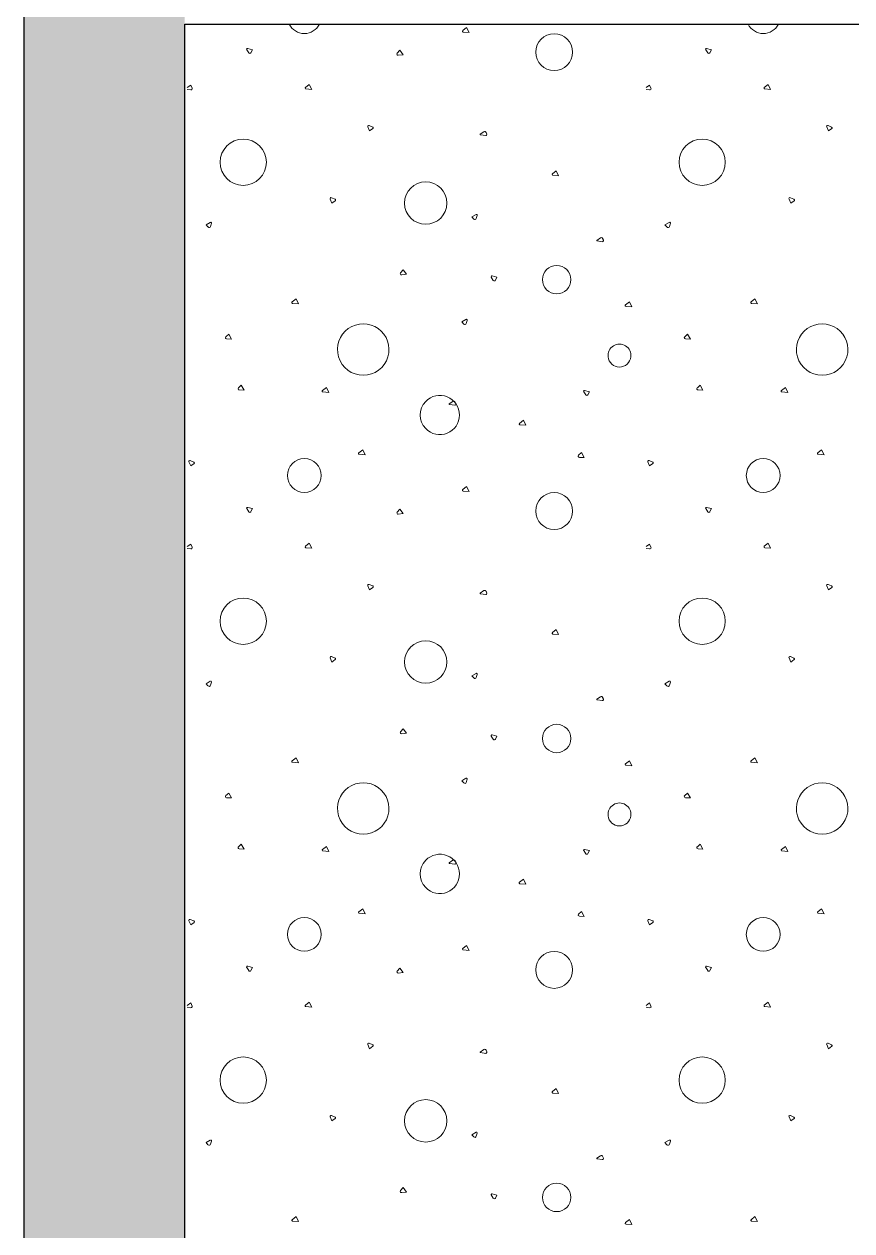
# Model space of a CAD drawing. Header units: millimetres. Extents: x 15 to 2176, y 3 to 641.
# Drawn here: x 1757.97 to 1786.82, y 46 to 88.07 of the extents above; entities that cross this region are included whole.
import ezdxf
from ezdxf.xclip import XClip

# ---------------------------------------------------------------- set-up
doc = ezdxf.new("R2010")
doc.units = ezdxf.units.MM
doc.header["$MEASUREMENT"] = 0
doc.header["$XCLIPFRAME"] = 0
for name, color, linetype in [('A--------P-', 7, 'Continuous'), ('A-01SC-----', 7, 'Continuous'), ('A-01SF-----', 7, 'Continuous')]:
    doc.layers.add(name, color=color, linetype=linetype)
doc.layers.add('A-L-10--EF-', color=4, linetype='Continuous', lineweight=0)

# ---------------------------------------------------------------- blocks, each defined once
blk = doc.blocks.new('*X12')
at = {"layer": 'A-L-10--EF-'}
for p, q in [((1773.257, 87.847), (1773.392, 87.953)), ((1773.392, 87.953), (1773.477, 87.778)), ((1773.477, 87.778), (1773.272, 87.796)), ((1765.799, 87.072), (1765.729, 87.182)), ((1765.761, 87.225), (1765.927, 87.181)), ((1765.927, 87.181), (1765.874, 87.076)), ((1770.973, 87.058), (1771.059, 87.162)), ((1771.059, 87.162), (1771.179, 87.009)), ((1781.799, 87.072), (1781.729, 87.182)), ((1781.761, 87.225), (1781.927, 87.181)), ((1781.927, 87.181), (1781.874, 87.076)), ((1771.179, 87.009), (1771.011, 86.988)), ((1763.652, 85.862), (1763.772, 85.947)), ((1763.772, 85.947), (1763.819, 85.839)), ((1767.772, 85.869), (1767.907, 85.974)), ((1767.907, 85.974), (1767.992, 85.8)), ((1779.652, 85.862), (1779.772, 85.947)), ((1779.772, 85.947), (1779.819, 85.839)), ((1783.772, 85.869), (1783.907, 85.974)), ((1783.907, 85.974), (1783.992, 85.8)), ((1763.773, 85.779), (1763.652, 85.795)), ((1767.992, 85.8), (1767.787, 85.818)), ((1779.773, 85.779), (1779.652, 85.795)), ((1783.992, 85.8), (1783.787, 85.818)), ((1769.946, 84.492), (1770.008, 84.351)), ((1770.119, 84.484), (1769.994, 84.539)), ((1770.008, 84.351), (1770.124, 84.435)), ((1773.869, 84.236), (1773.991, 84.322)), ((1774.058, 84.189), (1773.874, 84.214)), ((1774.07, 84.299), (1774.096, 84.239)), ((1785.946, 84.492), (1786.008, 84.351)), ((1786.119, 84.484), (1785.994, 84.539)), ((1786.008, 84.351), (1786.124, 84.435)), ((1776.382, 82.857), (1776.517, 82.962)), ((1776.517, 82.962), (1776.602, 82.788)), ((1776.602, 82.788), (1776.397, 82.805)), ((1768.634, 81.974), (1768.696, 81.834)), ((1768.807, 81.967), (1768.682, 82.022)), ((1768.696, 81.834), (1768.812, 81.917)), ((1784.634, 81.974), (1784.696, 81.834)), ((1784.807, 81.967), (1784.682, 82.022)), ((1784.696, 81.834), (1784.812, 81.917)), ((1773.722, 81.438), (1773.573, 81.352)), ((1773.573, 81.352), (1773.641, 81.277)), ((1773.731, 81.297), (1773.764, 81.404)), ((1764.457, 81.163), (1764.309, 81.077)), ((1764.309, 81.077), (1764.376, 81.002)), ((1764.466, 81.022), (1764.499, 81.129)), ((1780.457, 81.163), (1780.309, 81.077)), ((1780.309, 81.077), (1780.376, 81.002)), ((1780.466, 81.022), (1780.499, 81.129)), ((1777.935, 80.536), (1778.057, 80.621)), ((1778.124, 80.489), (1777.941, 80.514)), ((1778.136, 80.599), (1778.162, 80.539)), ((1771.091, 79.402), (1771.177, 79.506)), ((1771.297, 79.353), (1771.129, 79.332)), ((1771.177, 79.506), (1771.297, 79.353)), ((1774.323, 79.141), (1774.254, 79.251)), ((1774.286, 79.294), (1774.451, 79.25)), ((1774.451, 79.25), (1774.398, 79.145)), ((1767.31, 78.39), (1767.446, 78.495)), ((1767.531, 78.321), (1767.326, 78.338)), ((1767.446, 78.495), (1767.531, 78.321)), ((1778.936, 78.286), (1779.071, 78.391)), ((1779.071, 78.391), (1779.156, 78.216)), ((1783.31, 78.39), (1783.446, 78.495)), ((1783.531, 78.321), (1783.326, 78.338)), ((1783.446, 78.495), (1783.531, 78.321)), ((1779.156, 78.216), (1778.951, 78.234)), ((1773.371, 77.779), (1773.223, 77.693)), ((1773.223, 77.693), (1773.29, 77.618)), ((1773.38, 77.638), (1773.413, 77.746)), ((1764.996, 77.175), (1765.098, 77.264)), ((1765.193, 77.095), (1765.024, 77.099)), ((1765.098, 77.264), (1765.193, 77.095)), ((1780.996, 77.175), (1781.098, 77.264)), ((1781.193, 77.095), (1781.024, 77.099)), ((1781.098, 77.264), (1781.193, 77.095)), ((1765.437, 75.394), (1765.538, 75.483)), ((1765.633, 75.314), (1765.464, 75.319)), ((1765.538, 75.483), (1765.633, 75.314)), ((1768.369, 75.3), (1768.505, 75.405)), ((1768.505, 75.405), (1768.59, 75.231)), ((1781.437, 75.394), (1781.538, 75.483)), ((1781.633, 75.314), (1781.464, 75.319)), ((1781.538, 75.483), (1781.633, 75.314)), ((1784.369, 75.3), (1784.505, 75.405)), ((1784.505, 75.405), (1784.59, 75.231)), ((1768.59, 75.231), (1768.385, 75.249)), ((1772.79, 74.834), (1772.912, 74.92)), ((1772.991, 74.897), (1773.016, 74.837)), ((1777.544, 75.149), (1777.475, 75.258)), ((1777.506, 75.302), (1777.672, 75.258)), ((1777.672, 75.258), (1777.619, 75.153)), ((1784.59, 75.231), (1784.385, 75.249)), ((1772.978, 74.787), (1772.795, 74.812)), ((1775.235, 74.155), (1775.371, 74.261)), ((1775.456, 74.086), (1775.251, 74.104)), ((1775.371, 74.261), (1775.456, 74.086)), ((1769.635, 73.127), (1769.77, 73.232)), ((1769.77, 73.232), (1769.855, 73.058)), ((1785.635, 73.127), (1785.77, 73.232)), ((1785.77, 73.232), (1785.855, 73.058)), ((1763.712, 72.811), (1763.773, 72.671)), ((1763.884, 72.804), (1763.759, 72.859)), ((1769.855, 73.058), (1769.65, 73.075)), ((1777.296, 73.045), (1777.397, 73.134)), ((1777.492, 72.965), (1777.323, 72.969)), ((1777.397, 73.134), (1777.492, 72.965)), ((1779.712, 72.811), (1779.773, 72.671)), ((1779.884, 72.804), (1779.759, 72.859)), ((1785.855, 73.058), (1785.65, 73.075)), ((1763.773, 72.671), (1763.889, 72.754)), ((1779.773, 72.671), (1779.889, 72.754)), ((1773.257, 71.847), (1773.392, 71.953)), ((1773.392, 71.953), (1773.477, 71.778)), ((1773.477, 71.778), (1773.272, 71.796)), ((1765.799, 71.072), (1765.729, 71.182)), ((1765.761, 71.225), (1765.927, 71.181)), ((1765.927, 71.181), (1765.874, 71.076)), ((1770.973, 71.058), (1771.059, 71.162)), ((1771.059, 71.162), (1771.179, 71.009)), ((1781.799, 71.072), (1781.729, 71.182)), ((1781.761, 71.225), (1781.927, 71.181)), ((1781.927, 71.181), (1781.874, 71.076)), ((1771.179, 71.009), (1771.011, 70.988)), ((1763.652, 69.862), (1763.772, 69.947)), ((1763.772, 69.947), (1763.819, 69.839)), ((1767.772, 69.869), (1767.907, 69.974)), ((1767.907, 69.974), (1767.992, 69.8)), ((1779.652, 69.862), (1779.772, 69.947)), ((1779.772, 69.947), (1779.819, 69.839)), ((1783.772, 69.869), (1783.907, 69.974)), ((1783.907, 69.974), (1783.992, 69.8)), ((1763.773, 69.779), (1763.652, 69.795)), ((1767.992, 69.8), (1767.787, 69.818)), ((1779.773, 69.779), (1779.652, 69.795)), ((1783.992, 69.8), (1783.787, 69.818)), ((1769.946, 68.492), (1770.008, 68.351)), ((1770.119, 68.484), (1769.994, 68.539)), ((1770.008, 68.351), (1770.124, 68.435)), ((1773.869, 68.236), (1773.991, 68.322)), ((1774.058, 68.189), (1773.874, 68.214)), ((1774.07, 68.299), (1774.096, 68.239)), ((1785.946, 68.492), (1786.008, 68.351)), ((1786.119, 68.484), (1785.994, 68.539)), ((1786.008, 68.351), (1786.124, 68.435)), ((1776.382, 66.857), (1776.517, 66.962)), ((1776.517, 66.962), (1776.602, 66.788)), ((1776.602, 66.788), (1776.397, 66.805)), ((1768.634, 65.974), (1768.696, 65.834)), ((1768.807, 65.967), (1768.682, 66.022)), ((1768.696, 65.834), (1768.812, 65.917)), ((1784.634, 65.974), (1784.696, 65.834)), ((1784.807, 65.967), (1784.682, 66.022)), ((1784.696, 65.834), (1784.812, 65.917)), ((1773.722, 65.438), (1773.573, 65.352)), ((1773.573, 65.352), (1773.641, 65.277)), ((1773.731, 65.297), (1773.764, 65.404)), ((1764.457, 65.163), (1764.309, 65.077)), ((1764.309, 65.077), (1764.376, 65.002)), ((1764.466, 65.022), (1764.499, 65.129)), ((1780.457, 65.163), (1780.309, 65.077)), ((1780.309, 65.077), (1780.376, 65.002)), ((1780.466, 65.022), (1780.499, 65.129)), ((1777.935, 64.536), (1778.057, 64.621)), ((1778.124, 64.489), (1777.941, 64.514)), ((1778.136, 64.599), (1778.162, 64.539)), ((1771.091, 63.402), (1771.177, 63.506)), ((1771.297, 63.353), (1771.129, 63.332)), ((1771.177, 63.506), (1771.297, 63.353)), ((1774.323, 63.141), (1774.254, 63.251)), ((1774.286, 63.294), (1774.451, 63.25)), ((1774.451, 63.25), (1774.398, 63.145)), ((1767.31, 62.39), (1767.446, 62.495)), ((1767.531, 62.321), (1767.326, 62.338)), ((1767.446, 62.495), (1767.531, 62.321)), ((1778.936, 62.286), (1779.071, 62.391)), ((1779.071, 62.391), (1779.156, 62.216)), ((1783.31, 62.39), (1783.446, 62.495)), ((1783.531, 62.321), (1783.326, 62.338)), ((1783.446, 62.495), (1783.531, 62.321)), ((1779.156, 62.216), (1778.951, 62.234)), ((1773.371, 61.779), (1773.223, 61.693)), ((1773.223, 61.693), (1773.29, 61.618)), ((1773.38, 61.638), (1773.413, 61.746)), ((1764.996, 61.175), (1765.098, 61.264)), ((1765.193, 61.095), (1765.024, 61.099)), ((1765.098, 61.264), (1765.193, 61.095)), ((1780.996, 61.175), (1781.098, 61.264)), ((1781.193, 61.095), (1781.024, 61.099)), ((1781.098, 61.264), (1781.193, 61.095)), ((1765.437, 59.394), (1765.538, 59.483)), ((1765.538, 59.483), (1765.633, 59.314)), ((1768.369, 59.3), (1768.505, 59.405)), ((1768.505, 59.405), (1768.59, 59.231)), ((1781.437, 59.394), (1781.538, 59.483)), ((1781.538, 59.483), (1781.633, 59.314)), ((1784.369, 59.3), (1784.505, 59.405)), ((1784.505, 59.405), (1784.59, 59.231)), ((1765.633, 59.314), (1765.464, 59.319)), ((1768.59, 59.231), (1768.385, 59.249)), ((1772.79, 58.834), (1772.912, 58.92)), ((1777.544, 59.149), (1777.475, 59.258)), ((1777.506, 59.302), (1777.672, 59.258)), ((1777.672, 59.258), (1777.619, 59.153)), ((1781.633, 59.314), (1781.464, 59.319)), ((1784.59, 59.231), (1784.385, 59.249)), ((1772.978, 58.787), (1772.795, 58.812)), ((1772.991, 58.897), (1773.016, 58.837)), ((1775.235, 58.155), (1775.371, 58.261)), ((1775.456, 58.086), (1775.251, 58.104)), ((1775.371, 58.261), (1775.456, 58.086)), ((1769.635, 57.127), (1769.77, 57.232)), ((1769.77, 57.232), (1769.855, 57.058)), ((1785.635, 57.127), (1785.77, 57.232)), ((1785.77, 57.232), (1785.855, 57.058)), ((1763.712, 56.811), (1763.773, 56.671)), ((1763.884, 56.804), (1763.759, 56.859)), ((1769.855, 57.058), (1769.65, 57.075)), ((1777.296, 57.045), (1777.397, 57.134)), ((1777.492, 56.965), (1777.323, 56.969)), ((1777.397, 57.134), (1777.492, 56.965)), ((1779.712, 56.811), (1779.773, 56.671)), ((1779.884, 56.804), (1779.759, 56.859)), ((1785.855, 57.058), (1785.65, 57.075)), ((1763.773, 56.671), (1763.889, 56.754)), ((1779.773, 56.671), (1779.889, 56.754)), ((1773.257, 55.847), (1773.392, 55.953)), ((1773.477, 55.778), (1773.272, 55.796)), ((1773.392, 55.953), (1773.477, 55.778)), ((1765.799, 55.072), (1765.729, 55.182)), ((1765.761, 55.225), (1765.927, 55.181)), ((1765.927, 55.181), (1765.874, 55.076)), ((1770.973, 55.058), (1771.059, 55.162)), ((1771.059, 55.162), (1771.179, 55.009)), ((1781.799, 55.072), (1781.729, 55.182)), ((1781.761, 55.225), (1781.927, 55.181)), ((1781.927, 55.181), (1781.874, 55.076)), ((1771.179, 55.009), (1771.011, 54.988)), ((1763.652, 53.862), (1763.772, 53.947)), ((1763.772, 53.947), (1763.819, 53.839)), ((1767.772, 53.869), (1767.907, 53.974)), ((1767.907, 53.974), (1767.992, 53.8)), ((1779.652, 53.862), (1779.772, 53.947)), ((1779.772, 53.947), (1779.819, 53.839)), ((1783.772, 53.869), (1783.907, 53.974)), ((1783.907, 53.974), (1783.992, 53.8)), ((1763.773, 53.779), (1763.652, 53.795)), ((1767.992, 53.8), (1767.787, 53.818)), ((1779.773, 53.779), (1779.652, 53.795)), ((1783.992, 53.8), (1783.787, 53.818)), ((1769.946, 52.492), (1770.008, 52.351)), ((1770.119, 52.484), (1769.994, 52.539)), ((1770.008, 52.351), (1770.124, 52.435)), ((1773.869, 52.236), (1773.991, 52.322)), ((1774.058, 52.189), (1773.874, 52.214)), ((1774.07, 52.299), (1774.096, 52.239)), ((1785.946, 52.492), (1786.008, 52.351)), ((1786.119, 52.484), (1785.994, 52.539)), ((1786.008, 52.351), (1786.124, 52.435)), ((1776.382, 50.857), (1776.517, 50.962)), ((1776.517, 50.962), (1776.602, 50.788)), ((1776.602, 50.788), (1776.397, 50.805)), ((1768.634, 49.974), (1768.696, 49.834)), ((1768.807, 49.967), (1768.682, 50.022)), ((1768.696, 49.834), (1768.812, 49.917)), ((1784.634, 49.974), (1784.696, 49.834)), ((1784.807, 49.967), (1784.682, 50.022)), ((1784.696, 49.834), (1784.812, 49.917)), ((1773.722, 49.438), (1773.573, 49.352)), ((1773.573, 49.352), (1773.641, 49.277)), ((1773.731, 49.297), (1773.764, 49.404)), ((1764.457, 49.163), (1764.309, 49.077)), ((1764.309, 49.077), (1764.376, 49.002)), ((1764.466, 49.022), (1764.499, 49.129)), ((1780.457, 49.163), (1780.309, 49.077)), ((1780.309, 49.077), (1780.376, 49.002)), ((1780.466, 49.022), (1780.499, 49.129)), ((1777.935, 48.536), (1778.057, 48.621)), ((1778.124, 48.489), (1777.941, 48.514)), ((1778.136, 48.599), (1778.162, 48.539)), ((1771.091, 47.402), (1771.177, 47.506)), ((1771.297, 47.353), (1771.129, 47.332)), ((1771.177, 47.506), (1771.297, 47.353)), ((1774.323, 47.141), (1774.254, 47.251)), ((1774.286, 47.294), (1774.451, 47.25)), ((1774.451, 47.25), (1774.398, 47.145)), ((1767.31, 46.39), (1767.446, 46.495)), ((1767.531, 46.321), (1767.326, 46.338)), ((1767.446, 46.495), (1767.531, 46.321)), ((1778.936, 46.286), (1779.071, 46.391)), ((1779.071, 46.391), (1779.156, 46.216)), ((1783.31, 46.39), (1783.446, 46.495)), ((1783.531, 46.321), (1783.326, 46.338)), ((1783.446, 46.495), (1783.531, 46.321)), ((1779.156, 46.216), (1778.951, 46.234))]:
    blk.add_line(p, q, dxfattribs=at)
for centre, radius in [((1776.445, 87.098), 0.643), ((1765.605, 83.257), 0.807), ((1781.605, 83.257), 0.807), ((1776.533, 79.166), 0.496), ((1767.735, 72.337), 0.59), ((1783.735, 72.337), 0.59), ((1776.445, 71.098), 0.643), ((1765.605, 67.257), 0.807), ((1781.605, 67.257), 0.807), ((1776.533, 63.166), 0.496), ((1767.735, 56.337), 0.59), ((1783.735, 56.337), 0.59), ((1776.445, 55.098), 0.643), ((1765.605, 51.257), 0.807), ((1781.605, 51.257), 0.807), ((1776.533, 47.166), 0.496)]:
    blk.add_circle(centre, radius, dxfattribs=at)
for centre, radius, start, end in [((1767.735, 88.337), 0.59, 206.4527, 333.5473), ((1783.735, 88.337), 0.59, 206.4527, 333.5473), ((1773.275, 87.825), 0.0288, 127.9022, 265.0768), ((1765.753, 87.197), 0.0288, 75.2067, 212.3813), ((1781.753, 87.197), 0.0288, 75.2067, 212.3813), ((1765.835, 87.095), 0.0432, 212.3813, 333.2854), ((1771.006, 87.03), 0.0432, 140.1139, 277.2885), ((1781.835, 87.095), 0.0432, 212.3813, 333.2854), ((1763.779, 85.822), 0.0432, 262.2885, 23.1926), ((1767.789, 85.846), 0.0288, 127.9022, 265.0768), ((1779.779, 85.822), 0.0432, 262.2885, 23.1926), ((1783.789, 85.846), 0.0288, 127.9022, 265.0768), ((1769.979, 84.506), 0.036, 66.4475, 203.6221), ((1770.107, 84.458), 0.0288, 305.5434, 66.4475), ((1773.876, 84.226), 0.012, 125.1139, 262.2885), ((1774.021, 84.278), 0.0528, 23.1926, 125.1139), ((1774.062, 84.225), 0.036, 262.2885, 23.1926), ((1785.979, 84.506), 0.036, 66.4475, 203.6221), ((1786.107, 84.458), 0.0288, 305.5434, 66.4475), ((1771.966, 81.835), 0.74, 90, 270), ((1771.966, 81.835), 0.74, 270, 90), ((1776.4, 82.834), 0.0288, 127.9022, 265.0768), ((1768.667, 81.989), 0.036, 66.4475, 203.6221), ((1768.795, 81.941), 0.0288, 305.5434, 66.4475), ((1784.667, 81.989), 0.036, 66.4475, 203.6221), ((1784.795, 81.941), 0.0288, 305.5434, 66.4475), ((1773.68, 81.312), 0.0528, 221.9213, 342.8254), ((1773.736, 81.413), 0.0288, 342.8254, 120), ((1764.416, 81.037), 0.0528, 221.9213, 342.8254), ((1764.472, 81.138), 0.0288, 342.8254, 120), ((1780.416, 81.037), 0.0528, 221.9213, 342.8254), ((1780.472, 81.138), 0.0288, 342.8254, 120), ((1777.942, 80.526), 0.012, 125.1139, 262.2885), ((1778.088, 80.578), 0.0528, 23.1926, 125.1139), ((1778.129, 80.525), 0.036, 262.2885, 23.1926), ((1771.124, 79.375), 0.0432, 140.1139, 277.2885), ((1774.278, 79.266), 0.0288, 75.2067, 212.3813), ((1774.36, 79.164), 0.0432, 212.3813, 333.2854), ((1767.328, 78.367), 0.0288, 127.9022, 265.0768), ((1778.953, 78.263), 0.0288, 127.9022, 265.0768), ((1783.328, 78.367), 0.0288, 127.9022, 265.0768), ((1769.789, 76.727), 0.897, 343.6089, 196.3911), ((1773.33, 77.654), 0.0528, 221.9213, 342.8254), ((1773.386, 77.754), 0.0288, 342.8254, 120), ((1785.789, 76.727), 0.897, 343.6089, 196.3911), ((1765.025, 77.143), 0.0432, 131.2386, 268.4132), ((1781.025, 77.143), 0.0432, 131.2386, 268.4132), ((1778.722, 76.518), 0.4, 353.7067, 186.2933), ((1769.789, 76.727), 0.897, 196.3911, 343.6089), ((1778.722, 76.518), 0.4, 186.2933, 353.7067), ((1785.789, 76.727), 0.897, 196.3911, 343.6089), ((1765.465, 75.362), 0.0432, 131.2386, 268.4132), ((1781.465, 75.362), 0.0432, 131.2386, 268.4132), ((1768.387, 75.277), 0.0288, 127.9022, 265.0768), ((1772.46, 74.445), 0.686, 136.1287, 223.8713), ((1772.46, 74.445), 0.686, 223.8713, 136.1287), ((1772.942, 74.876), 0.0528, 23.1926, 125.1139), ((1777.499, 75.274), 0.0288, 75.2067, 212.3813), ((1777.581, 75.172), 0.0432, 212.3813, 333.2854), ((1784.387, 75.277), 0.0288, 127.9022, 265.0768), ((1772.797, 74.824), 0.012, 125.1139, 262.2885), ((1772.983, 74.823), 0.036, 262.2885, 23.1926), ((1775.253, 74.133), 0.0288, 127.9022, 265.0768), ((1763.744, 72.826), 0.036, 66.4475, 203.6221), ((1763.873, 72.778), 0.0288, 305.5434, 66.4475), ((1769.653, 73.104), 0.0288, 127.9022, 265.0768), ((1777.325, 73.013), 0.0432, 131.2386, 268.4132), ((1779.744, 72.826), 0.036, 66.4475, 203.6221), ((1779.873, 72.778), 0.0288, 305.5434, 66.4475), ((1785.653, 73.104), 0.0288, 127.9022, 265.0768), ((1773.275, 71.825), 0.0288, 127.9022, 265.0768), ((1765.753, 71.197), 0.0288, 75.2067, 212.3813), ((1781.753, 71.197), 0.0288, 75.2067, 212.3813), ((1765.835, 71.095), 0.0432, 212.3813, 333.2854), ((1771.006, 71.03), 0.0432, 140.1139, 277.2885), ((1781.835, 71.095), 0.0432, 212.3813, 333.2854), ((1767.789, 69.846), 0.0288, 127.9022, 265.0768), ((1783.789, 69.846), 0.0288, 127.9022, 265.0768), ((1763.779, 69.822), 0.0432, 262.2885, 23.1926), ((1779.779, 69.822), 0.0432, 262.2885, 23.1926), ((1769.979, 68.506), 0.036, 66.4475, 203.6221), ((1770.107, 68.458), 0.0288, 305.5434, 66.4475), ((1773.876, 68.226), 0.012, 125.1139, 262.2885), ((1774.021, 68.278), 0.0528, 23.1926, 125.1139), ((1774.062, 68.225), 0.036, 262.2885, 23.1926), ((1785.979, 68.506), 0.036, 66.4475, 203.6221), ((1786.107, 68.458), 0.0288, 305.5434, 66.4475), ((1771.966, 65.835), 0.74, 90, 270), ((1771.966, 65.835), 0.74, 270, 90), ((1776.4, 66.834), 0.0288, 127.9022, 265.0768), ((1768.667, 65.989), 0.036, 66.4475, 203.6221), ((1768.795, 65.941), 0.0288, 305.5434, 66.4475), ((1784.667, 65.989), 0.036, 66.4475, 203.6221), ((1784.795, 65.941), 0.0288, 305.5434, 66.4475), ((1773.68, 65.312), 0.0528, 221.9213, 342.8254), ((1773.736, 65.413), 0.0288, 342.8254, 120), ((1764.416, 65.037), 0.0528, 221.9213, 342.8254), ((1764.472, 65.138), 0.0288, 342.8254, 120), ((1780.416, 65.037), 0.0528, 221.9213, 342.8254), ((1780.472, 65.138), 0.0288, 342.8254, 120), ((1777.942, 64.526), 0.012, 125.1139, 262.2885), ((1778.088, 64.578), 0.0528, 23.1926, 125.1139), ((1778.129, 64.525), 0.036, 262.2885, 23.1926), ((1771.124, 63.375), 0.0432, 140.1139, 277.2885), ((1774.278, 63.266), 0.0288, 75.2067, 212.3813), ((1774.36, 63.164), 0.0432, 212.3813, 333.2854), ((1767.328, 62.367), 0.0288, 127.9022, 265.0768), ((1778.953, 62.263), 0.0288, 127.9022, 265.0768), ((1783.328, 62.367), 0.0288, 127.9022, 265.0768), ((1769.789, 60.727), 0.897, 343.6089, 196.3911), ((1773.33, 61.654), 0.0528, 221.9213, 342.8254), ((1773.386, 61.754), 0.0288, 342.8254, 120), ((1785.789, 60.727), 0.897, 343.6089, 196.3911), ((1765.025, 61.143), 0.0432, 131.2386, 268.4132), ((1781.025, 61.143), 0.0432, 131.2386, 268.4132), ((1778.722, 60.518), 0.4, 353.7067, 186.2933), ((1769.789, 60.727), 0.897, 196.3911, 343.6089), ((1778.722, 60.518), 0.4, 186.2933, 353.7067), ((1785.789, 60.727), 0.897, 196.3911, 343.6089), ((1765.465, 59.362), 0.0432, 131.2386, 268.4132), ((1781.465, 59.362), 0.0432, 131.2386, 268.4132), ((1768.387, 59.277), 0.0288, 127.9022, 265.0768), ((1772.46, 58.445), 0.686, 136.1287, 223.8713), ((1772.46, 58.445), 0.686, 223.8713, 136.1287), ((1772.942, 58.876), 0.0528, 23.1926, 125.1139), ((1777.499, 59.274), 0.0288, 75.2067, 212.3813), ((1777.581, 59.172), 0.0432, 212.3813, 333.2854), ((1784.387, 59.277), 0.0288, 127.9022, 265.0768), ((1772.797, 58.824), 0.012, 125.1139, 262.2885), ((1772.983, 58.823), 0.036, 262.2885, 23.1926), ((1775.253, 58.133), 0.0288, 127.9022, 265.0768), ((1763.744, 56.826), 0.036, 66.4475, 203.6221), ((1763.873, 56.778), 0.0288, 305.5434, 66.4475), ((1769.653, 57.104), 0.0288, 127.9022, 265.0768), ((1777.325, 57.013), 0.0432, 131.2386, 268.4132), ((1779.744, 56.826), 0.036, 66.4475, 203.6221), ((1779.873, 56.778), 0.0288, 305.5434, 66.4475), ((1785.653, 57.104), 0.0288, 127.9022, 265.0768), ((1773.275, 55.825), 0.0288, 127.9022, 265.0768), ((1765.753, 55.197), 0.0288, 75.2067, 212.3813), ((1781.753, 55.197), 0.0288, 75.2067, 212.3813), ((1765.835, 55.095), 0.0432, 212.3813, 333.2854), ((1771.006, 55.03), 0.0432, 140.1139, 277.2885), ((1781.835, 55.095), 0.0432, 212.3813, 333.2854), ((1767.789, 53.846), 0.0288, 127.9022, 265.0768), ((1783.789, 53.846), 0.0288, 127.9022, 265.0768), ((1763.779, 53.822), 0.0432, 262.2885, 23.1926), ((1779.779, 53.822), 0.0432, 262.2885, 23.1926), ((1769.979, 52.506), 0.036, 66.4475, 203.6221), ((1770.107, 52.458), 0.0288, 305.5434, 66.4475), ((1773.876, 52.226), 0.012, 125.1139, 262.2885), ((1774.021, 52.278), 0.0528, 23.1926, 125.1139), ((1774.062, 52.225), 0.036, 262.2885, 23.1926), ((1785.979, 52.506), 0.036, 66.4475, 203.6221), ((1786.107, 52.458), 0.0288, 305.5434, 66.4475), ((1771.966, 49.835), 0.74, 90, 270), ((1771.966, 49.835), 0.74, 270, 90), ((1776.4, 50.834), 0.0288, 127.9022, 265.0768), ((1768.667, 49.989), 0.036, 66.4475, 203.6221), ((1768.795, 49.941), 0.0288, 305.5434, 66.4475), ((1784.667, 49.989), 0.036, 66.4475, 203.6221), ((1784.795, 49.941), 0.0288, 305.5434, 66.4475), ((1773.68, 49.312), 0.0528, 221.9213, 342.8254), ((1773.736, 49.413), 0.0288, 342.8254, 120), ((1764.416, 49.037), 0.0528, 221.9213, 342.8254), ((1764.472, 49.138), 0.0288, 342.8254, 120), ((1780.416, 49.037), 0.0528, 221.9213, 342.8254), ((1780.472, 49.138), 0.0288, 342.8254, 120), ((1777.942, 48.526), 0.012, 125.1139, 262.2885), ((1778.088, 48.578), 0.0528, 23.1926, 125.1139), ((1778.129, 48.525), 0.036, 262.2885, 23.1926), ((1771.124, 47.375), 0.0432, 140.1139, 277.2885), ((1774.278, 47.266), 0.0288, 75.2067, 212.3813), ((1774.36, 47.164), 0.0432, 212.3813, 333.2854), ((1767.328, 46.367), 0.0288, 127.9022, 265.0768), ((1778.953, 46.263), 0.0288, 127.9022, 265.0768), ((1783.328, 46.367), 0.0288, 127.9022, 265.0768)]:
    blk.add_arc(centre, radius, start, end, dxfattribs=at)
blk = doc.blocks.new('Drawing_4_4', base_point=(1874.468, 329.559))
at = {"layer": 'A-01SC-----', "linetype": 'Continuous'}
h = blk.add_hatch(dxfattribs=at)
h.set_pattern_fill('BETONG__STD__0004', color=256, style=0, pattern_type=2)
h.set_pattern_definition([(0, (2027.966, 92.474), (0, 5.19615), [0.5, -2.5]), (0, (2029.466, 95.072), (0, 5.19615), [0.5, -2.5]), (60, (2027.966, 92.474), (-4.5, 2.59808), [0.5, -2.5]), (60, (2030.966, 92.474), (-4.5, 2.59808), [0.5, -2.5]), (120, (2028.466, 92.474), (4.5, 2.59808), [0.5, -2.5]), (120, (2031.466, 92.474), (4.5, 2.59808), [0.5, -2.5]), (0, (2027.9658, 92.9741), (0, 1), [0, -1, 0, -1.5]), (45, (2028.4658, 92.9741), (-0.7071068, 0.7071068), [0, -0.75, 0, -1.25])])
h.paths.add_polyline_path([(1757.966, 92.474), (1757.966, 18.474), (1763.566, 18.474), (1763.566, 92.474)])
at = {"layer": 'A-01SC-----'}
for p, q in [((1757.966, 34.474), (1757.966, 92.474)), ((1763.566, 18.474), (1763.566, 88.074))]:
    blk.add_line(p, q, dxfattribs=at)
at = {"layer": 'A-01SF-----'}
blk.add_line((1763.566, 88.074), (2031.428, 88.074), dxfattribs=at)
at = {"layer": 'A-L-10--EF-'}
for p, q in [((1763.566, 18.474), (1763.566, 88.074)), ((1763.566, 88.074), (1933.307, 88.074))]:
    blk.add_line(p, q, dxfattribs=at)
blk.add_blockref('*X12', (0, 0))

msp = doc.modelspace()

# ---------------------------------------------------------------- block references
at = {"layer": 'A--------P-'}
ref = msp.add_blockref('Drawing_4_4', (1874.468, 329.559), dxfattribs=at)
XClip(ref).set_block_clipping_path([(1621.1657714889, 18.4741086751), (2127.7704267137, 640.6436337123)])

doc.saveas('drawing.dxf')
